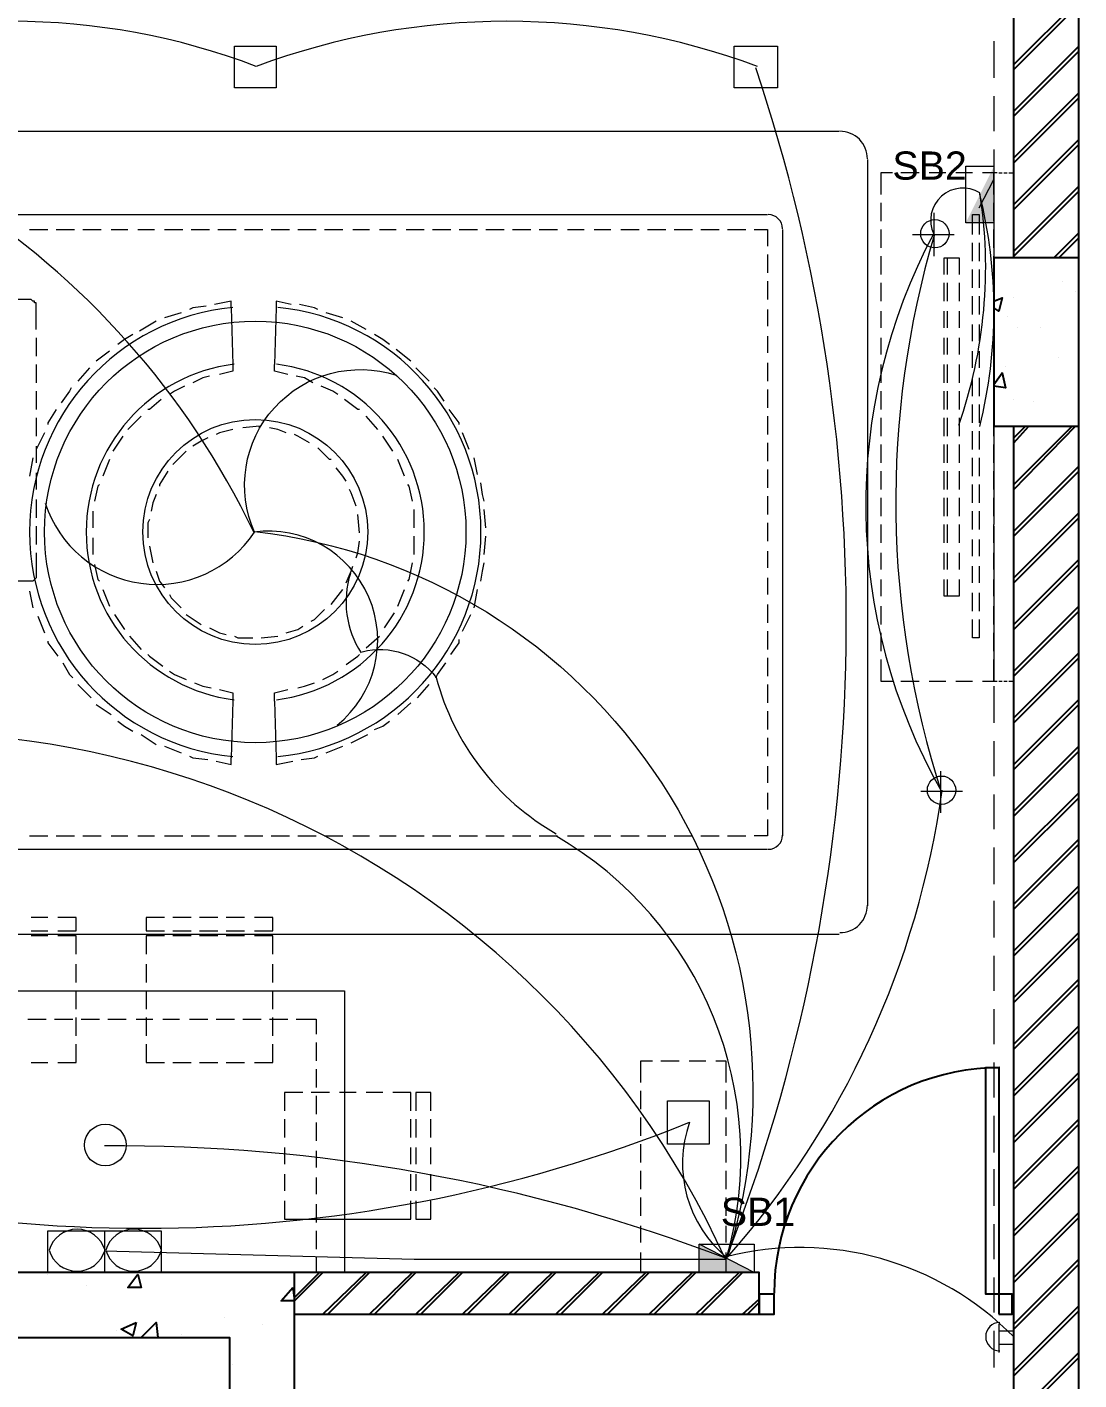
# Model space of a CAD drawing. Header units: millimetres. Extents: x 68955 to 118645, y -193284 to 16474.
# Drawn here: x 78465 to 82196, y -143392 to -138594 of the extents above; entities that cross this region are included whole.
import ezdxf

# ---------------------------------------------------------------- set-up
doc = ezdxf.new("R2010")
doc.units = ezdxf.units.MM
for name, color, linetype, true_color in [('PDF8_celling', 7, 'Continuous', 0x00cc70), ('PDF8_coloum', 7, 'Continuous', 0x767676), ('PDF8_door', 7, 'Continuous', 0x535353), ('PDF8_dotted line', 7, 'Continuous', 0x535353), ('PDF8_fan', 7, 'Continuous', 0xff6778), ('PDF8_furniture', 7, 'Continuous', 0x989898), ('PDF8_light', 7, 'Continuous', 0xff8e53), ('PDF8_plan', 7, 'Continuous', 0x989898), ('PDF8_TEXT', 7, 'Continuous', 0x535353), ('PDF8_wiring', 150, 'Continuous', 0x007fff)]:
    doc.layers.add(name, color=color, linetype=linetype, true_color=true_color)
doc.layers.add('PDF8_switch board', color=1, linetype='Continuous')
doc.styles.add('PDF Arial', font='arial.ttf')

msp = doc.modelspace()

# ---------------------------------------------------------------- linework, layer by layer
at = {"layer": 'PDF8_celling', "lineweight": 13}
for points in [[(77191.832, -138963.256), (81345.594, -138963.256)], [(81446.04, -139063.703), (81446.04, -141710.766)], [(77445.903, -139258.687), (81091.523, -139258.687)], [(81144.701, -139311.865), (81144.701, -141462.603)], [(79188.947, -139589.57), (79194.855, -139790.463)], [(79348.479, -139589.57), (79342.571, -139790.463)], [(79194.855, -140984.005), (79188.947, -141184.898)], [(79342.571, -140984.005), (79348.479, -141184.898)], [(77445.903, -141509.872), (81091.523, -141509.872)], [(77191.832, -141811.212), (81345.594, -141811.212)], [(77889.05, -143010.662), (77889.05, -142012.105), (79590.733, -142012.105), (79590.733, -143010.662)]]:
    msp.add_lwpolyline(points, dxfattribs=at)
msp.add_circle((79274.622, -140384.279), 398.831, dxfattribs=at)
for centre, radius, start, end in [((81348.549, -139060.748), 97.492, 359.999593, 90.000407), ((81094.477, -139308.911), 50.224, 0.000694, 89.999306), ((79274.623, -140384.28), 800.619, 95.740389, 264.259611), ((79274.621, -140384.28), 800.619, 275.740353, 84.259647), ((79274.62, -140384.279), 599.724, 97.179475, 262.820525), ((79274.623, -140384.28), 599.724, 277.179475, 82.820525), ((81094.477, -141459.648), 50.224, 270.000694, 359.999306), ((81348.549, -141707.812), 97.492, 269.999593, 0.000407)]:
    msp.add_arc(centre, radius, start, end, dxfattribs=at)
at = {"layer": 'PDF8_coloum', "lineweight": 25}
for points in [[(81965.999, -138726.911), (82196.435, -138496.475)], [(81965.999, -138744.637), (82196.435, -138514.201)], [(81965.999, -138892.353), (82196.435, -138661.916)], [(81965.999, -138910.078), (82196.435, -138679.642)], [(81965.999, -139057.794), (82196.435, -138827.358)], [(81965.999, -139075.52), (82196.435, -138845.084)], [(81965.999, -139223.235), (82196.435, -138992.799)], [(81965.999, -139240.961), (82196.435, -139010.525)], [(81965.999, -139388.677), (82196.435, -139158.241)], [(81965.999, -139406.403), (82196.435, -139175.967)], [(82107.806, -139412.311), (82196.435, -139323.682)], [(82125.532, -139412.311), (82196.435, -139341.408)], [(81965.999, -140050.443), (82007.359, -140009.082)], [(81965.999, -140215.884), (82172.801, -140009.082)], [(81965.999, -140068.168), (82019.177, -140009.082)], [(81965.999, -140233.61), (82184.618, -140009.082)], [(81965.999, -140381.325), (82196.435, -140150.889)], [(81965.999, -140399.051), (82196.435, -140168.615)], [(81965.999, -140546.767), (82196.435, -140316.331)], [(81965.999, -140564.493), (82196.435, -140334.056)], [(81965.999, -140712.208), (82196.435, -140481.772)], [(81965.999, -140729.934), (82196.435, -140499.498)], [(81965.999, -140877.65), (82196.435, -140647.213)], [(81965.999, -140895.376), (82196.435, -140664.939)], [(81965.999, -141043.091), (82196.435, -140812.655)], [(81965.999, -141060.817), (82196.435, -140830.381)], [(81965.999, -141208.533), (82196.435, -140978.096)], [(81965.999, -141226.258), (82196.435, -140995.822)], [(81965.999, -141373.974), (82196.435, -141143.538)], [(81965.999, -141391.7), (82196.435, -141161.264)], [(81965.999, -141539.415), (82196.435, -141308.979)], [(81965.999, -141557.141), (82196.435, -141326.705)], [(81965.999, -141704.857), (82196.435, -141474.421)], [(81965.999, -141722.583), (82196.435, -141492.146)], [(81965.999, -141870.298), (82196.435, -141639.862)], [(81965.999, -141888.024), (82196.435, -141657.588)], [(81965.999, -142035.74), (82196.435, -141805.303)], [(81965.999, -142053.466), (82196.435, -141823.029)], [(81965.999, -142201.181), (82196.435, -141970.745)], [(81965.999, -142218.907), (82196.435, -141988.471)], [(81965.999, -142366.623), (82196.435, -142136.186)], [(81965.999, -142384.348), (82196.435, -142153.912)], [(81965.999, -142532.064), (82196.435, -142301.628)], [(81965.999, -142549.79), (82196.435, -142319.354)], [(81965.999, -142697.505), (82196.435, -142467.069)], [(81965.999, -142715.231), (82196.435, -142484.795)], [(81965.999, -142862.947), (82196.435, -142632.511)], [(81965.999, -142880.673), (82196.435, -142650.236)], [(81965.999, -143028.388), (82196.435, -142797.952)], [(81965.999, -143046.114), (82196.435, -142815.678)], [(81965.999, -143193.83), (82196.435, -142963.393)], [(81965.999, -143211.556), (82196.435, -142981.119)], [(79413.474, -143099.292), (79502.104, -143010.662)], [(79413.474, -143111.109), (79513.921, -143010.662)], [(79513.921, -143158.378), (79667.545, -143010.662)], [(79531.647, -143158.378), (79679.362, -143010.662)], [(79679.362, -143158.378), (79832.986, -143010.662)], [(79697.088, -143158.378), (79844.804, -143010.662)], [(79844.804, -143158.378), (79998.428, -143010.662)], [(79862.53, -143158.378), (80010.245, -143010.662)], [(80010.245, -143158.378), (80163.869, -143010.662)], [(80027.971, -143158.378), (80175.687, -143010.662)], [(80175.687, -143158.378), (80329.311, -143010.662)], [(80193.412, -143158.378), (80341.128, -143010.662)], [(80341.128, -143158.378), (80494.752, -143010.662)], [(80358.854, -143158.378), (80506.569, -143010.662)], [(80506.569, -143158.378), (80660.194, -143010.662)], [(80524.295, -143158.378), (80672.011, -143010.662)], [(80672.011, -143158.378), (80825.635, -143010.662)], [(80689.737, -143158.378), (80837.452, -143010.662)], [(80837.452, -143158.378), (80991.076, -143010.662)], [(80855.178, -143158.378), (81002.894, -143010.662)], [(81002.894, -143158.378), (81061.98, -143105.2)], [(81020.62, -143158.378), (81061.98, -143117.018)], [(81965.999, -143359.271), (82196.435, -143128.835)], [(81965.999, -143376.997), (82196.435, -143146.561)], [(81965.999, -143524.713), (82196.435, -143294.276)], [(81965.999, -143542.438), (82196.435, -143312.002)]]:
    msp.add_lwpolyline(points, dxfattribs=at)
at = {"layer": 'PDF8_coloum', "color": 251, "lineweight": 25, "true_color": 0x535353}
msp.add_lwpolyline([(81895.096, -139412.311), (81895.096, -140009.082), (82196.435, -140009.082), (82196.435, -139412.311)], close=True, dxfattribs=at)
msp.add_lwpolyline([(81965.999, -139554.118), (81965.999, -139554.118)], dxfattribs=at)
at = {"layer": 'PDF8_door', "lineweight": 25}
for points in [[(81912.822, -143087.475), (81865.553, -143087.475), (81865.553, -142283.902), (81912.822, -142283.902)], [(81061.98, -143158.378), (81115.158, -143158.378), (81115.158, -143087.475), (81061.98, -143087.475)], [(81912.822, -143158.378), (81960.091, -143158.378), (81960.091, -143087.475), (81912.822, -143087.475)]]:
    msp.add_lwpolyline(points, close=True, dxfattribs=at)
msp.add_arc((81915.777, -143084.521), 800.619, 90.000062, 179.999938, dxfattribs=at)
at = {"layer": 'PDF8_dotted line', "lineweight": 20}
for points in [[(81895.096, -138644.19), (81895.096, -138774.18)], [(81895.096, -138839.175), (81895.096, -138963.256)], [(81895.096, -139028.251), (81895.096, -139152.332)], [(81895.096, -139217.327), (81895.096, -139347.317)], [(81895.096, -139406.403), (81895.096, -139536.392)], [(81895.096, -139601.387), (81895.096, -139725.468)], [(81895.096, -139790.463), (81895.096, -139914.544)], [(81895.096, -139979.539), (81895.096, -140109.529)], [(81895.096, -140168.615), (81895.096, -140298.605)], [(81895.096, -140363.6), (81895.096, -140487.681)], [(81895.096, -140552.676), (81895.096, -140676.757)], [(81895.096, -140741.751), (81895.096, -140871.741)], [(81895.096, -140930.827), (81895.096, -141060.817)], [(81895.096, -141125.812), (81895.096, -141249.893)], [(81895.096, -141314.888), (81895.096, -141438.969)], [(81895.096, -141503.964), (81895.096, -141633.953)], [(81895.096, -141693.04), (81895.096, -141823.029)], [(81895.096, -141888.024), (81895.096, -142012.105)], [(81895.096, -142077.1), (81895.096, -142201.181)], [(81895.096, -142266.176), (81895.096, -142390.257)], [(81895.096, -142455.252), (81895.096, -142585.242)], [(81895.096, -142644.328), (81895.096, -142774.318)], [(81895.096, -142839.312), (81895.096, -142963.393)], [(81895.096, -143028.388), (81895.096, -143152.469)], [(81895.096, -143217.464), (81895.096, -143347.454)]]:
    msp.add_lwpolyline(points, dxfattribs=at)
at = {"layer": 'PDF8_dotted line', "color": 252, "lineweight": 20, "true_color": 0x989898}
for points in [[(81906.913, -139110.972), (81895.096, -139110.972), (81895.096, -139217.327)], [(81912.822, -139110.972), (81924.639, -139110.972)], [(81930.547, -139110.972), (81942.365, -139110.972)], [(81948.273, -139110.972), (81965.999, -139110.972)], [(81895.096, -139282.322), (81895.096, -139406.403)], [(81895.096, -139471.398), (81895.096, -139601.387)], [(81895.096, -139660.474), (81895.096, -139790.463)], [(81895.096, -139855.458), (81895.096, -139979.539)], [(81895.096, -140044.534), (81895.096, -140168.615)], [(81895.096, -140233.61), (81895.096, -140357.691)], [(81895.096, -140422.686), (81895.096, -140552.676)], [(81895.096, -140611.762), (81895.096, -140741.751)], [(81895.096, -140806.746), (81895.096, -140913.101), (81906.913, -140913.101)], [(81912.822, -140913.101), (81924.639, -140913.101)], [(81930.547, -140913.101), (81942.365, -140913.101)], [(81948.273, -140913.101), (81965.999, -140913.101)]]:
    msp.add_lwpolyline(points, dxfattribs=at)
at = {"layer": 'PDF8_fan', "lineweight": 13}
msp.add_lwpolyline([(78529.734, -140282.232, 0.62641459), (79272.192, -140385.536, -0.64999186), (79774.93, -139828.669)], format="xyb", dxfattribs=at)
msp.add_lwpolyline([(78538.998, -142862.947), (78940.784, -142862.947), (78940.784, -143010.662), (78538.998, -143010.662)], close=True, dxfattribs=at)
for points in [[(78741.684, -142931.554, 0.75053141), (78543.116, -142931.554, 0.75053141)], [(78942.577, -142931.554, 0.75053141), (78744.009, -142931.554, 0.75053141)]]:
    msp.add_lwpolyline(points, format="xyb", close=True, dxfattribs=at)
msp.add_lwpolyline([(78739.891, -142862.947), (78739.891, -143010.662)], dxfattribs=at)
msp.add_circle((79274.622, -140384.28), 747.441, dxfattribs=at)
msp.add_arc((79321.89, -140768.339), 387.015, 308.951916, 97.696092, dxfattribs=at)
at = {"layer": 'PDF8_furniture', "lineweight": 20}
for points in [[(81534.67, -139110.972), (81493.309, -139110.972), (81493.309, -139187.784)], [(81629.208, -139110.972), (81564.213, -139110.972)], [(81723.746, -139110.972), (81664.659, -139110.972)], [(81818.284, -139110.972), (81759.197, -139110.972)], [(81895.096, -139187.784), (81895.096, -139110.972), (81853.735, -139110.972)], [(81493.309, -139217.327), (81493.309, -139282.322)], [(81895.096, -139282.322), (81895.096, -139217.327)], [(81818.284, -139329.591), (81818.284, -139258.687), (81841.918, -139258.687), (81841.918, -139329.591)], [(81493.309, -139311.865), (81493.309, -139376.86)], [(81895.096, -139376.86), (81895.096, -139311.865)], [(81818.284, -139424.129), (81818.284, -139359.134)], [(81841.918, -139359.134), (81841.918, -139424.129)], [(81493.309, -139406.403), (81493.309, -139471.398)], [(81717.837, -139471.398), (81717.837, -139412.311), (81771.015, -139412.311), (81771.015, -139471.398)], [(81729.654, -139471.398), (81729.654, -139412.311)], [(81895.096, -139471.398), (81895.096, -139406.403)], [(81818.284, -139518.667), (81818.284, -139453.672)], [(81841.918, -139453.672), (81841.918, -139518.667)], [(81493.309, -139500.941), (81493.309, -139565.936)], [(81717.837, -139565.936), (81717.837, -139500.941)], [(81729.654, -139565.936), (81729.654, -139500.941)], [(81771.015, -139500.941), (81771.015, -139565.936)], [(81895.096, -139565.936), (81895.096, -139500.941)], [(78497.638, -139666.382), (78497.638, -139583.661), (78497.638, -139577.753), (78497.638, -139571.844), (78491.729, -139571.844), (78491.729, -139565.936), (78485.821, -139565.936), (78479.912, -139560.027), (78474.003, -139560.027), (78409.008, -139560.027)], [(81818.284, -139613.205), (81818.284, -139548.21)], [(81841.918, -139548.21), (81841.918, -139613.205)], [(81493.309, -139601.387), (81493.309, -139660.474)], [(81717.837, -139660.474), (81717.837, -139601.387)], [(81729.654, -139660.474), (81729.654, -139601.387)], [(81771.015, -139601.387), (81771.015, -139660.474)], [(81895.096, -139660.474), (81895.096, -139601.387)], [(81818.284, -139707.743), (81818.284, -139648.656)], [(81841.918, -139648.656), (81841.918, -139707.743)], [(78497.638, -139695.925), (78497.638, -139760.92)], [(81493.309, -139695.925), (81493.309, -139755.011)], [(81717.837, -139755.011), (81717.837, -139695.925)], [(81729.654, -139755.011), (81729.654, -139695.925)], [(81771.015, -139695.925), (81771.015, -139755.011)], [(81895.096, -139755.011), (81895.096, -139695.925)], [(81818.284, -139802.28), (81818.284, -139743.194)], [(81841.918, -139743.194), (81841.918, -139802.28)], [(78497.638, -139790.463), (78497.638, -139855.458)], [(81493.309, -139790.463), (81493.309, -139855.458)], [(81717.837, -139855.458), (81717.837, -139790.463)], [(81729.654, -139855.458), (81729.654, -139790.463)], [(81771.015, -139790.463), (81771.015, -139855.458)], [(81895.096, -139855.458), (81895.096, -139790.463)], [(81818.284, -139902.727), (81818.284, -139837.732)], [(81841.918, -139837.732), (81841.918, -139902.727)], [(78497.638, -139885.001), (78497.638, -139949.996)], [(81493.309, -139885.001), (81493.309, -139949.996)], [(81717.837, -139949.996), (81717.837, -139885.001)], [(81729.654, -139949.996), (81729.654, -139885.001)], [(81771.015, -139885.001), (81771.015, -139949.996)], [(81895.096, -139949.996), (81895.096, -139885.001)], [(81818.284, -139997.265), (81818.284, -139932.27)], [(81841.918, -139932.27), (81841.918, -139997.265)], [(78497.638, -139979.539), (78497.638, -140044.534)], [(81493.309, -139979.539), (81493.309, -140044.534)], [(81717.837, -140044.534), (81717.837, -139979.539)], [(81729.654, -140044.534), (81729.654, -139979.539)], [(81771.015, -139979.539), (81771.015, -140044.534)], [(81895.096, -140044.534), (81895.096, -139979.539)], [(81818.284, -140091.803), (81818.284, -140026.808)], [(81841.918, -140026.808), (81841.918, -140091.803)], [(78497.638, -140079.986), (78497.638, -140139.072)], [(81493.309, -140074.077), (81493.309, -140139.072)], [(81717.837, -140139.072), (81717.837, -140074.077)], [(81729.654, -140139.072), (81729.654, -140074.077)], [(81771.015, -140074.077), (81771.015, -140139.072)], [(81895.096, -140139.072), (81895.096, -140074.077)], [(81818.284, -140186.341), (81818.284, -140121.346)], [(81841.918, -140121.346), (81841.918, -140186.341)], [(78497.638, -140174.524), (78497.638, -140233.61)], [(81493.309, -140168.615), (81493.309, -140233.61)], [(81717.837, -140233.61), (81717.837, -140168.615)], [(81729.654, -140233.61), (81729.654, -140168.615)], [(81771.015, -140168.615), (81771.015, -140233.61)], [(81895.096, -140233.61), (81895.096, -140168.615)], [(81818.284, -140280.879), (81818.284, -140215.884)], [(81841.918, -140215.884), (81841.918, -140280.879)], [(78497.638, -140269.062), (78497.638, -140334.056)], [(81493.309, -140263.153), (81493.309, -140328.148)], [(81717.837, -140328.148), (81717.837, -140263.153)], [(81729.654, -140328.148), (81729.654, -140263.153)], [(81771.015, -140263.153), (81771.015, -140328.148)], [(81895.096, -140328.148), (81895.096, -140263.153)], [(81818.284, -140375.417), (81818.284, -140310.422)], [(81841.918, -140310.422), (81841.918, -140375.417)], [(78497.638, -140363.6), (78497.638, -140428.594)], [(81493.309, -140357.691), (81493.309, -140422.686)], [(81717.837, -140422.686), (81717.837, -140357.691)], [(81729.654, -140422.686), (81729.654, -140357.691)], [(81771.015, -140357.691), (81771.015, -140422.686)], [(81895.096, -140422.686), (81895.096, -140357.691)], [(81818.284, -140469.955), (81818.284, -140410.869)], [(81841.918, -140410.869), (81841.918, -140469.955)], [(78497.638, -140458.138), (78497.638, -140534.95), (78497.638, -140540.858), (78497.638, -140546.767), (78491.729, -140552.676), (78485.821, -140558.584), (78479.912, -140558.584), (78474.003, -140558.584), (78409.008, -140558.584)], [(81493.309, -140458.138), (81493.309, -140517.224)], [(81717.837, -140517.224), (81717.837, -140458.138)], [(81729.654, -140517.224), (81729.654, -140458.138)], [(81771.015, -140458.138), (81771.015, -140517.224)], [(81895.096, -140517.224), (81895.096, -140458.138)], [(81818.284, -140564.493), (81818.284, -140505.407)], [(81841.918, -140505.407), (81841.918, -140564.493)], [(81493.309, -140552.676), (81493.309, -140611.762)], [(81771.015, -140552.676), (81771.015, -140611.762), (81717.837, -140611.762), (81717.837, -140552.676)], [(81729.654, -140611.762), (81729.654, -140552.676)], [(81895.096, -140611.762), (81895.096, -140552.676)], [(81818.284, -140664.939), (81818.284, -140599.945)], [(81841.918, -140599.945), (81841.918, -140664.939)], [(81493.309, -140647.213), (81493.309, -140712.208)], [(81895.096, -140712.208), (81895.096, -140647.213)], [(81841.918, -140694.482), (81841.918, -140759.477), (81818.284, -140759.477), (81818.284, -140694.482)], [(81493.309, -140741.751), (81493.309, -140806.746)], [(81895.096, -140806.746), (81895.096, -140741.751)], [(81493.309, -140836.289), (81493.309, -140913.101), (81534.67, -140913.101)], [(81853.735, -140913.101), (81895.096, -140913.101), (81895.096, -140836.289)], [(81564.213, -140913.101), (81629.208, -140913.101)], [(81664.659, -140913.101), (81723.746, -140913.101)], [(81759.197, -140913.101), (81818.284, -140913.101)], [(78538.998, -141752.126), (78479.912, -141752.126)], [(78574.45, -141799.395), (78639.445, -141799.395), (78639.445, -141752.126), (78574.45, -141752.126)], [(78952.602, -141752.126), (78887.607, -141752.126), (78887.607, -141799.395), (78952.602, -141799.395)], [(79047.14, -141752.126), (78982.145, -141752.126)], [(79141.678, -141752.126), (79076.683, -141752.126)], [(79236.216, -141752.126), (79171.221, -141752.126)], [(79271.667, -141799.395), (79336.662, -141799.395), (79336.662, -141752.126), (79271.667, -141752.126)], [(78479.912, -141799.395), (78538.998, -141799.395)], [(78538.998, -141817.121), (78479.912, -141817.121)], [(78639.445, -141882.116), (78639.445, -141817.121), (78574.45, -141817.121)], [(78952.602, -141817.121), (78887.607, -141817.121), (78887.607, -141882.116)], [(78982.145, -141799.395), (79047.14, -141799.395)], [(79047.14, -141817.121), (78982.145, -141817.121)], [(79076.683, -141799.395), (79141.678, -141799.395)], [(79141.678, -141817.121), (79076.683, -141817.121)], [(79171.221, -141799.395), (79236.216, -141799.395)], [(79236.216, -141817.121), (79171.221, -141817.121)], [(79336.662, -141882.116), (79336.662, -141817.121), (79271.667, -141817.121)], [(78639.445, -141982.562), (78639.445, -141917.567)], [(78887.607, -141917.567), (78887.607, -141982.562)], [(79336.662, -141982.562), (79336.662, -141917.567)], [(78639.445, -142077.1), (78639.445, -142012.105)], [(78887.607, -142012.105), (78887.607, -142077.1)], [(79336.662, -142077.1), (79336.662, -142012.105)], [(78468.095, -142112.552), (78533.09, -142112.552)], [(78562.633, -142112.552), (78627.627, -142112.552)], [(78639.445, -142171.638), (78639.445, -142106.643)], [(78657.171, -142112.552), (78722.165, -142112.552)], [(78751.709, -142112.552), (78816.703, -142112.552)], [(78852.155, -142112.552), (78911.241, -142112.552)], [(78887.607, -142106.643), (78887.607, -142171.638)], [(78946.693, -142112.552), (79005.779, -142112.552)], [(79041.231, -142112.552), (79106.226, -142112.552)], [(79135.769, -142112.552), (79200.764, -142112.552)], [(79230.307, -142112.552), (79295.302, -142112.552)], [(79324.845, -142112.552), (79389.84, -142112.552)], [(79336.662, -142171.638), (79336.662, -142106.643)], [(79419.383, -142112.552), (79490.286, -142112.552), (79490.286, -142165.729)], [(78574.45, -142266.176), (78639.445, -142266.176), (78639.445, -142201.181)], [(78887.607, -142201.181), (78887.607, -142266.176), (78952.602, -142266.176)], [(79271.667, -142266.176), (79336.662, -142266.176), (79336.662, -142201.181)], [(79490.286, -142195.273), (79490.286, -142260.267)], [(80642.468, -142337.079), (80642.468, -142260.267), (80683.828, -142260.267)], [(80713.371, -142260.267), (80778.366, -142260.267)], [(80813.818, -142260.267), (80872.904, -142260.267)], [(80908.356, -142260.267), (80943.807, -142260.267), (80943.807, -142337.079)], [(78479.912, -142266.176), (78538.998, -142266.176)], [(78982.145, -142266.176), (79047.14, -142266.176)], [(79076.683, -142266.176), (79141.678, -142266.176)], [(79171.221, -142266.176), (79236.216, -142266.176)], [(79490.286, -142289.811), (79490.286, -142354.805)], [(79443.017, -142372.531), (79378.023, -142372.531), (79378.023, -142437.526)], [(79537.555, -142372.531), (79472.56, -142372.531)], [(79490.286, -142384.348), (79490.286, -142449.343)], [(79632.093, -142372.531), (79573.007, -142372.531)], [(79726.631, -142372.531), (79667.545, -142372.531)], [(79827.078, -142437.526), (79827.078, -142372.531), (79762.083, -142372.531)], [(79897.981, -142437.526), (79897.981, -142372.531), (79844.804, -142372.531), (79844.804, -142437.526)], [(80642.468, -142431.617), (80642.468, -142366.623)], [(80943.807, -142366.623), (80943.807, -142431.617)], [(79378.023, -142467.069), (79378.023, -142532.064)], [(79490.286, -142478.886), (79490.286, -142543.881)], [(79827.078, -142532.064), (79827.078, -142467.069)], [(79844.804, -142467.069), (79844.804, -142532.064)], [(79897.981, -142532.064), (79897.981, -142467.069)], [(80642.468, -142526.155), (80642.468, -142461.161)], [(80943.807, -142461.161), (80943.807, -142526.155)], [(79378.023, -142567.516), (79378.023, -142626.602)], [(79490.286, -142579.333), (79490.286, -142638.419)], [(79827.078, -142626.602), (79827.078, -142567.516)], [(79844.804, -142567.516), (79844.804, -142626.602)], [(79897.981, -142626.602), (79897.981, -142567.516)], [(80642.468, -142620.693), (80642.468, -142555.699)], [(80943.807, -142555.699), (80943.807, -142620.693)], [(79378.023, -142662.054), (79378.023, -142721.14)], [(79490.286, -142673.871), (79490.286, -142732.957)], [(79827.078, -142721.14), (79827.078, -142662.054)], [(79844.804, -142662.054), (79844.804, -142721.14)], [(79897.981, -142721.14), (79897.981, -142662.054)], [(80642.468, -142715.231), (80642.468, -142650.236)], [(80943.807, -142650.236), (80943.807, -142715.231)], [(79378.023, -142756.592), (79378.023, -142821.587)], [(79490.286, -142768.409), (79490.286, -142833.404)], [(79827.078, -142821.587), (79827.078, -142756.592)], [(79844.804, -142756.592), (79844.804, -142821.587)], [(79897.981, -142821.587), (79897.981, -142756.592)], [(80642.468, -142809.769), (80642.468, -142744.774)], [(80943.807, -142744.774), (80943.807, -142809.769)], [(79490.286, -142862.947), (79490.286, -142927.942)], [(80642.468, -142904.307), (80642.468, -142845.221)], [(80943.807, -142845.221), (80943.807, -142904.307)], [(79490.286, -142957.485), (79490.286, -143010.662), (79419.383, -143010.662)], [(80683.828, -143010.662), (80642.468, -143010.662), (80642.468, -142939.759)], [(80943.807, -142939.759), (80943.807, -143010.662), (80908.356, -143010.662)], [(78533.09, -143010.662), (78468.095, -143010.662)], [(78627.627, -143010.662), (78562.633, -143010.662)], [(78722.165, -143010.662), (78657.171, -143010.662)], [(78816.703, -143010.662), (78751.709, -143010.662)], [(78911.241, -143010.662), (78852.155, -143010.662)], [(79005.779, -143010.662), (78946.693, -143010.662)], [(79106.226, -143010.662), (79041.231, -143010.662)], [(79200.764, -143010.662), (79135.769, -143010.662)], [(79295.302, -143010.662), (79230.307, -143010.662)], [(79389.84, -143010.662), (79324.845, -143010.662)], [(80778.366, -143010.662), (80713.371, -143010.662)], [(80872.904, -143010.662), (80813.818, -143010.662)]]:
    msp.add_lwpolyline(points, dxfattribs=at)
at = {"layer": 'PDF8_furniture', "color": 251, "lineweight": 20, "true_color": 0x535353}
for points in [[(79378.023, -142821.587), (79827.078, -142821.587)], [(79844.804, -142821.587), (79897.981, -142821.587)], [(81912.822, -143193.83), (81912.822, -143294.276)], [(81912.822, -143217.464), (81965.999, -143217.464)], [(81912.822, -143264.733), (81965.999, -143264.733)]]:
    msp.add_lwpolyline(points, dxfattribs=at)
msp.add_arc((81915.776, -143238.145), 50.224, 90.000694, 269.999306, dxfattribs=at)
at = {"layer": 'PDF8_light', "lineweight": 13}
for points in [[(79200.764, -138661.916), (79348.479, -138661.916), (79348.479, -138809.632), (79200.764, -138809.632)], [(80973.351, -138661.916), (81126.975, -138661.916), (81126.975, -138809.632), (80973.351, -138809.632)], [(80737.006, -142402.074), (80884.721, -142402.074), (80884.721, -142555.699), (80737.006, -142555.699)]]:
    msp.add_lwpolyline(points, close=True, dxfattribs=at)
for points in [[(81682.385, -139406.403), (81682.385, -139252.779)], [(78474.003, -139311.865), (78538.998, -139311.865)], [(78568.541, -139311.865), (78633.536, -139311.865)], [(78663.079, -139311.865), (78728.074, -139311.865)], [(78763.526, -139311.865), (78822.612, -139311.865)], [(78858.064, -139311.865), (78917.15, -139311.865)], [(78952.602, -139311.865), (79017.597, -139311.865)], [(79047.14, -139311.865), (79112.135, -139311.865)], [(79141.678, -139311.865), (79206.672, -139311.865)], [(79236.216, -139311.865), (79301.21, -139311.865)], [(79330.754, -139311.865), (79395.748, -139311.865)], [(79425.291, -139311.865), (79490.286, -139311.865)], [(79519.829, -139311.865), (79584.824, -139311.865)], [(79620.276, -139311.865), (79679.362, -139311.865)], [(79714.814, -139311.865), (79773.9, -139311.865)], [(79809.352, -139311.865), (79874.347, -139311.865)], [(79903.89, -139311.865), (79968.885, -139311.865)], [(79998.428, -139311.865), (80063.423, -139311.865)], [(80092.966, -139311.865), (80157.961, -139311.865)], [(80187.504, -139311.865), (80252.499, -139311.865)], [(80282.042, -139311.865), (80347.037, -139311.865)], [(80382.488, -139311.865), (80441.575, -139311.865)], [(80477.026, -139311.865), (80536.113, -139311.865)], [(80571.564, -139311.865), (80636.559, -139311.865)], [(80666.102, -139311.865), (80731.097, -139311.865)], [(80760.64, -139311.865), (80825.635, -139311.865)], [(80855.178, -139311.865), (80920.173, -139311.865)], [(80949.716, -139311.865), (81014.711, -139311.865)], [(81044.254, -139311.865), (81091.523, -139311.865), (81091.523, -139370.951)], [(81605.573, -139329.591), (81753.289, -139329.591)], [(81091.523, -139400.494), (81091.523, -139465.489)], [(81091.523, -139495.032), (81091.523, -139560.027)], [(79188.947, -139589.57), (79188.947, -139565.936), (79129.86, -139577.753)], [(79401.657, -139577.753), (79348.479, -139565.936), (79348.479, -139589.57)], [(79496.195, -139595.479), (79484.378, -139589.57), (79431.2, -139577.753)], [(79011.688, -139607.296), (78952.602, -139625.022)], [(79100.317, -139583.661), (79053.048, -139589.57), (79041.231, -139595.479)], [(79584.824, -139625.022), (79525.738, -139607.296)], [(81091.523, -139595.479), (81091.523, -139654.565)], [(78923.059, -139636.839), (78863.972, -139672.291)], [(79667.545, -139666.382), (79614.367, -139636.839)], [(78840.338, -139684.108), (78810.795, -139701.834), (78787.16, -139719.56)], [(79750.266, -139719.56), (79726.631, -139701.834), (79697.088, -139684.108)], [(81091.523, -139690.017), (81091.523, -139749.103)], [(78757.617, -139743.194), (78710.348, -139778.646)], [(79827.078, -139778.646), (79773.9, -139737.286)], [(78686.714, -139802.28), (78645.353, -139849.549)], [(79194.855, -139790.463), (79194.855, -139814.098), (79147.586, -139825.915)], [(79389.84, -139825.915), (79342.571, -139814.098), (79342.571, -139790.463)], [(79892.073, -139849.549), (79844.804, -139802.28)], [(81091.523, -139784.555), (81091.523, -139849.549)], [(79112.135, -139831.824), (79088.5, -139837.732), (79053.048, -139855.458)], [(79478.469, -139855.458), (79448.926, -139837.732), (79419.383, -139831.824)], [(78621.719, -139873.184), (78615.81, -139885.001), (78586.267, -139926.362)], [(79023.505, -139867.275), (78988.053, -139885.001), (78970.328, -139896.818)], [(79567.098, -139896.818), (79549.373, -139885.001), (79508.012, -139867.275)], [(79945.25, -139920.453), (79921.616, -139885.001), (79909.799, -139873.184)], [(81091.523, -139879.093), (81091.523, -139944.087)], [(78568.541, -139949.996), (78538.998, -139997.265), (78538.998, -140003.174)], [(78940.784, -139914.544), (78899.424, -139949.996), (78893.515, -139949.996)], [(79643.911, -139949.996), (79638.002, -139949.996), (79590.733, -139914.544)], [(79998.428, -140003.174), (79998.428, -139997.265), (79962.976, -139949.996)], [(78869.881, -139973.631), (78822.612, -140020.9)], [(79289.393, -140014.991), (79289.393, -140009.082), (79230.307, -140014.991)], [(79708.905, -140020.9), (79667.545, -139973.631)], [(81091.523, -139973.631), (81091.523, -140038.625)], [(78527.181, -140032.717), (78497.638, -140091.803)], [(78804.886, -140044.534), (78769.434, -140097.712)], [(79106.226, -140050.443), (79082.591, -140062.26), (79053.048, -140079.986)], [(79194.855, -140020.9), (79147.586, -140032.717), (79135.769, -140038.625)], [(79383.931, -140032.717), (79354.388, -140020.9), (79324.845, -140014.991)], [(79466.652, -140068.168), (79425.291, -140044.534), (79413.474, -140038.625)], [(79762.083, -140097.712), (79726.631, -140044.534)], [(80033.88, -140091.803), (80010.245, -140032.717)], [(79029.414, -140097.712), (79023.505, -140103.62), (78982.145, -140144.981)], [(79543.464, -140127.255), (79537.555, -140127.255), (79496.195, -140085.894)], [(81091.523, -140068.168), (81091.523, -140133.163)], [(78485.821, -140121.346), (78474.003, -140186.341)], [(78757.617, -140127.255), (78733.983, -140186.341)], [(79803.443, -140186.341), (79779.809, -140127.255)], [(80063.423, -140180.432), (80051.605, -140121.346)], [(78964.419, -140168.615), (78934.876, -140215.884), (78934.876, -140221.793)], [(79596.642, -140204.067), (79584.824, -140186.341), (79561.19, -140156.798)], [(81091.523, -140162.706), (81091.523, -140227.701)], [(78722.165, -140215.884), (78716.257, -140221.793), (78704.44, -140274.97)], [(79632.093, -140292.696), (79614.367, -140245.427), (79608.459, -140233.61)], [(79832.986, -140274.97), (79821.169, -140221.793), (79815.261, -140215.884)], [(80087.057, -140274.97), (80081.149, -140251.336), (80075.24, -140209.975)], [(78923.059, -140251.336), (78911.241, -140280.879), (78905.333, -140310.422)], [(81091.523, -140257.244), (81091.523, -140322.239)], [(78698.531, -140310.422), (78698.531, -140328.148), (78698.531, -140369.508)], [(78899.424, -140339.965), (78893.515, -140351.782), (78893.515, -140404.96)], [(79643.911, -140387.234), (79638.002, -140322.239)], [(79838.895, -140369.508), (79838.895, -140328.148), (79838.895, -140304.513)], [(80092.966, -140369.508), (80087.057, -140304.513)], [(81091.523, -140351.782), (81091.523, -140416.777)], [(78698.531, -140404.96), (78698.531, -140440.412), (78698.531, -140464.046)], [(78899.424, -140434.503), (78911.241, -140493.589)], [(79632.093, -140475.863), (79638.002, -140458.138), (79643.911, -140416.777)], [(79838.895, -140464.046), (79838.895, -140440.412), (79838.895, -140399.051)], [(80087.057, -140464.046), (80092.966, -140399.051)], [(81091.523, -140452.229), (81091.523, -140511.315)], [(78704.44, -140499.498), (78716.257, -140552.676), (78722.165, -140558.584)], [(78923.059, -140523.132), (78934.876, -140558.584), (78952.602, -140582.219)], [(79596.642, -140564.493), (79614.367, -140523.132), (79620.276, -140505.407)], [(79815.261, -140558.584), (79821.169, -140552.676), (79832.986, -140493.589)], [(80075.24, -140558.584), (80081.149, -140523.132), (80087.057, -140493.589)], [(81091.523, -140546.767), (81091.523, -140605.853)], [(78474.003, -140594.036), (78485.821, -140653.122)], [(78733.983, -140588.127), (78757.617, -140647.213)], [(78970.328, -140605.853), (78976.236, -140617.67), (79011.688, -140653.122)], [(79543.464, -140641.305), (79584.824, -140588.127)], [(79779.809, -140647.213), (79803.443, -140588.127)], [(80051.605, -140653.122), (80063.423, -140588.127)], [(78775.343, -140676.757), (78810.795, -140729.934)], [(79029.414, -140676.757), (79082.591, -140712.208)], [(79472.56, -140700.391), (79484.378, -140694.482), (79519.829, -140659.031)], [(79732.54, -140724.026), (79767.992, -140670.848)], [(80010.245, -140735.843), (80039.788, -140676.757)], [(81091.523, -140641.305), (81091.523, -140706.3)], [(78503.546, -140682.665), (78527.181, -140741.751)], [(79112.135, -140724.026), (79147.586, -140741.751), (79171.221, -140747.66)], [(79383.931, -140741.751), (79425.291, -140729.934), (79443.017, -140718.117)], [(78538.998, -140771.295), (78538.998, -140777.203), (78574.45, -140824.472)], [(78828.521, -140753.569), (78869.881, -140800.838)], [(79200.764, -140753.569), (79212.581, -140759.477), (79265.759, -140759.477)], [(79295.302, -140759.477), (79354.388, -140753.569)], [(79667.545, -140794.929), (79714.814, -140753.569)], [(79968.885, -140818.564), (79998.428, -140777.203), (79998.428, -140765.386)], [(81091.523, -140735.843), (81091.523, -140800.838)], [(78893.515, -140818.564), (78899.424, -140824.472), (78946.693, -140859.924)], [(79596.642, -140854.015), (79638.002, -140824.472), (79643.911, -140818.564)], [(78592.176, -140848.107), (78615.81, -140889.467), (78627.627, -140901.284)], [(79915.707, -140901.284), (79921.616, -140889.467), (79951.159, -140848.107)], [(81091.523, -140830.381), (81091.523, -140895.376)], [(78970.328, -140877.65), (78988.053, -140889.467), (79029.414, -140907.193)], [(79058.957, -140919.01), (79088.5, -140930.827), (79118.043, -140936.736)], [(79425.291, -140936.736), (79448.926, -140930.827), (79484.378, -140919.01)], [(79513.921, -140907.193), (79549.373, -140889.467), (79567.098, -140877.65)], [(78645.353, -140924.919), (78692.622, -140972.188)], [(79147.586, -140942.645), (79194.855, -140954.462), (79194.855, -140984.005)], [(79342.571, -140984.005), (79342.571, -140954.462), (79389.84, -140942.645)], [(79850.712, -140972.188), (79892.073, -140924.919)], [(81091.523, -140924.919), (81091.523, -140989.914)], [(78710.348, -140995.822), (78763.526, -141031.274)], [(79779.809, -141031.274), (79827.078, -140989.914)], [(78787.16, -141054.908), (78810.795, -141072.634), (78840.338, -141090.36)], [(79697.088, -141084.452), (79726.631, -141072.634), (79750.266, -141054.908)], [(81091.523, -141019.457), (81091.523, -141084.452)], [(78869.881, -141102.177), (78923.059, -141137.629)], [(79614.367, -141131.721), (79673.454, -141102.177)], [(78952.602, -141143.538), (79011.688, -141167.172)], [(79525.738, -141167.172), (79584.824, -141143.538)], [(81091.523, -141113.995), (81091.523, -141178.989)], [(79041.231, -141178.989), (79053.048, -141184.898), (79106.226, -141190.807)], [(79135.769, -141196.715), (79188.947, -141208.533), (79188.947, -141184.898)], [(79348.479, -141184.898), (79348.479, -141208.533), (79407.566, -141196.715)], [(79437.109, -141190.807), (79484.378, -141184.898), (79496.195, -141178.989)], [(81091.523, -141214.441), (81091.523, -141273.527)], [(81706.02, -141379.883), (81706.02, -141232.167)], [(81635.116, -141303.071), (81782.832, -141303.071)], [(81091.523, -141308.979), (81091.523, -141368.065)], [(81091.523, -141403.517), (81091.523, -141462.603), (81044.254, -141462.603)], [(78474.003, -141462.603), (78538.998, -141462.603)], [(78568.541, -141462.603), (78633.536, -141462.603)], [(78663.079, -141462.603), (78728.074, -141462.603)], [(78763.526, -141462.603), (78822.612, -141462.603)], [(78858.064, -141462.603), (78917.15, -141462.603)], [(78952.602, -141462.603), (79017.597, -141462.603)], [(79047.14, -141462.603), (79112.135, -141462.603)], [(79141.678, -141462.603), (79206.672, -141462.603)], [(79236.216, -141462.603), (79301.21, -141462.603)], [(79330.754, -141462.603), (79395.748, -141462.603)], [(79425.291, -141462.603), (79490.286, -141462.603)], [(79519.829, -141462.603), (79584.824, -141462.603)], [(79620.276, -141462.603), (79679.362, -141462.603)], [(79714.814, -141462.603), (79773.9, -141462.603)], [(79809.352, -141462.603), (79874.347, -141462.603)], [(79903.89, -141462.603), (79968.885, -141462.603)], [(79998.428, -141462.603), (80063.423, -141462.603)], [(80092.966, -141462.603), (80157.961, -141462.603)], [(80187.504, -141462.603), (80252.499, -141462.603)], [(80282.042, -141462.603), (80347.037, -141462.603)], [(80382.488, -141462.603), (80441.575, -141462.603)], [(80477.026, -141462.603), (80536.113, -141462.603)], [(80571.564, -141462.603), (80636.559, -141462.603)], [(80666.102, -141462.603), (80731.097, -141462.603)], [(80760.64, -141462.603), (80825.635, -141462.603)], [(80855.178, -141462.603), (80920.173, -141462.603)], [(80949.716, -141462.603), (81014.711, -141462.603)]]:
    msp.add_lwpolyline(points, dxfattribs=at)
for centre, radius in [((81685.339, -139326.637), 50.224), ((81708.973, -141300.117), 50.224), ((78742.846, -142558.653), 73.858)]:
    msp.add_circle(centre, radius, dxfattribs=at)
at = {"layer": 'PDF8_plan', "color": 251, "lineweight": 25, "true_color": 0x535353}
for points in [[(82196.435, -147891.185), (82196.435, -137681.085), (71082.317, -137681.085), (71082.317, -141811.212), (71082.317, -142585.242)], [(81965.999, -139412.311), (81965.999, -137681.085)], [(81965.999, -147288.505), (81965.999, -140009.082)], [(79413.474, -143158.378), (81061.98, -143158.378), (81061.98, -143010.662), (76411.894, -143010.662), (76411.894, -145267.756), (79413.474, -145267.756)], [(79112.135, -147660.748), (78172.664, -147660.748), (78172.664, -147891.185), (79413.474, -147891.185), (79413.474, -144741.889), (79183.038, -144741.889), (79183.038, -145043.229), (76642.33, -145043.229), (76642.33, -143241.099), (79183.038, -143241.099), (79183.038, -143542.438), (79413.474, -143542.438), (79413.474, -143010.662)]]:
    msp.add_lwpolyline(points, dxfattribs=at)
at = {"layer": 'PDF8_plan', "lineweight": 25}
for points in [[(82137.349, -139495.032), (82137.349, -139495.032)], [(81895.096, -139565.936), (81924.639, -139554.118), (81912.822, -139601.387), (81895.096, -139589.57)], [(82184.618, -139530.484), (82184.618, -139530.484)], [(81942.365, -139619.113), (81942.365, -139619.113)], [(81977.816, -139660.474), (81977.816, -139660.474)], [(82060.537, -139660.474), (82060.537, -139660.474)], [(82125.532, -139766.829), (82125.532, -139766.829)], [(81936.456, -139796.372), (81936.456, -139796.372)], [(81895.096, -139861.367), (81924.639, -139820.006), (81936.456, -139873.184), (81895.096, -139867.275)], [(81965.999, -139914.544), (81965.999, -139914.544)], [(82036.903, -139920.453), (82036.903, -139920.453)], [(78538.998, -143016.571), (78538.998, -143016.571)], [(78674.896, -143057.931), (78674.896, -143057.931)], [(79165.312, -143170.195), (79165.312, -143170.195)], [(78781.252, -143217.464), (78781.252, -143217.464)], [(78869.881, -143241.099), (78923.059, -143187.921), (78928.967, -143241.099)], [(79301.21, -143193.83), (79301.21, -143193.83)], [(79011.688, -143229.281), (79011.688, -143229.281)], [(79413.474, -143252.916), (79413.474, -143252.916)], [(79194.855, -143335.637), (79194.855, -143335.637)]]:
    msp.add_lwpolyline(points, dxfattribs=at)
for points in [[(78858.064, -143016.571), (78869.881, -143063.84), (78822.612, -143063.84)], [(79407.566, -143063.84), (79413.474, -143111.109), (79366.205, -143111.109)], [(78852.155, -143187.921), (78840.338, -143235.19), (78798.978, -143211.556)]]:
    msp.add_lwpolyline(points, close=True, dxfattribs=at)
at = {"layer": 'PDF8_switch board', "lineweight": 13}
msp.add_lwpolyline([(81794.649, -139288.23), (81794.649, -139087.337), (81895.096, -139087.337), (81895.096, -139288.23)], close=True, dxfattribs=at)
for points in [[(81841.918, -139235.053), (81895.096, -139134.606)], [(81044.254, -143010.662), (80849.269, -142910.216), (81044.254, -142910.216), (81044.254, -143010.662), (80849.269, -143010.662), (80849.269, -142910.216)]]:
    msp.add_lwpolyline(points, dxfattribs=at)
at = {"layer": 'PDF8_switch board', "transparency": 33554559}
for points in [[(81895.096, -139087.337), (81895.096, -139288.23), (81794.649, -139288.23)], [(80849.269, -142910.216), (81044.254, -143010.662), (80849.269, -143010.662)]]:
    msp.add_solid(points, dxfattribs=at)
at = {"layer": 'PDF8_wiring', "lineweight": 18}
for points in [[(81055.829, -138733.302, 0.17999245), (79277.818, -138733.302, 0.18474774), (77545.336, -138733.394)], [(78739.891, -142933.85), (79838.895, -142963.393), (80943.807, -142963.393, 0.17621773), (81050.163, -138738.728)], [(81769.852, -140005.925, 0.12416515), (81844.924, -139181.34, 0.74362803), (81681.248, -139327.807)], [(79273.301, -140382.719, -0.46997667), (80949.931, -142956.305, 0.14718498), (81711.198, -141299.519)], [(79653.93, -140809.088, -0.30086371), (79916.359, -140899.974, 0.20065607), (80342.54, -141455.017)], [(76943.67, -142478.886, 0.19398838), (80815.36, -142477.93, 0.31648241), (80949.057, -142959.432)]]:
    msp.add_lwpolyline(points, format="xyb", dxfattribs=at)
for centre, radius, start, end in [((76645.283, -141642.818), 2909.999, 25.620139, 89.027679), ((80196.357, -139598.433), 1698.739, 345.976029, 14.023971), ((83487.476, -140289.742), 2047.344, 151.897075, 209.55862), ((84893.73, -140277.925), 3347.243, 163.531518, 197.940626), ((79930.482, -140632.443), 333.84, 162.432902, 212.837798), ((78033.811, -144295.787), 3199.518, 24.570927, 110.610354), ((79682.318, -142600.014), 1314.667, 344.273057, 59.96346), ((78790.113, -148573.637), 6012.03, 68.9831601, 90.4778926), ((81206.741, -143988.541), 1066.507, 44.582599, 104.188846)]:
    msp.add_arc(centre, radius, start, end, dxfattribs=at)

# ---------------------------------------------------------------- texts
at = {"layer": 'PDF8_TEXT', "char_height": 99.9857, "attachment_point": 7, "style": 'PDF Arial'}
for s, insert in [('SB2', (81534.67, -139136.311)), ('SB1', (80926.082, -142846.926))]:
    msp.add_mtext(s, dxfattribs=dict(at, insert=insert))

doc.saveas('drawing.dxf')
